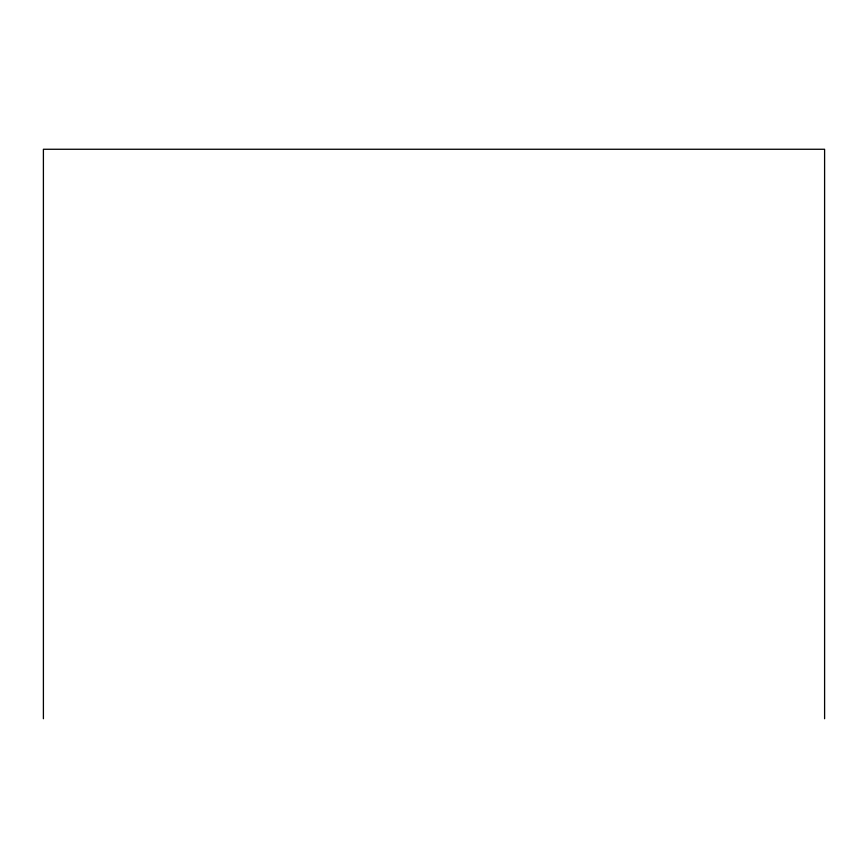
<?xml version="1.0" encoding="UTF-8"?>
<svg xmlns="http://www.w3.org/2000/svg" width="868" height="868" viewBox="0 0 868 868"><rect width="100%" height="100%" fill="white"/><g stroke="black" fill="none" stroke-linecap="round" stroke-linejoin="round"><path stroke-width="1.3" d="M824.6 718.737L824.6 149.263L43.4 149.263L43.4 718.737"/></g></svg>
